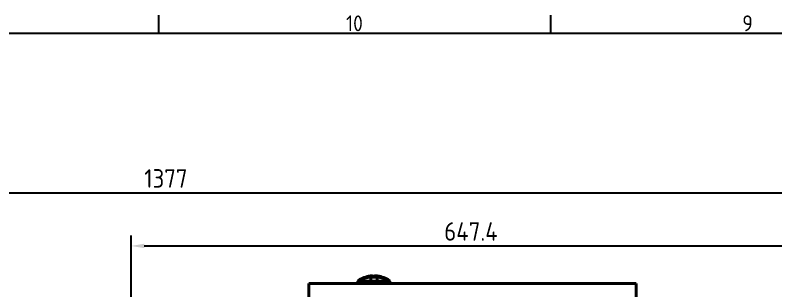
# Model space of a CAD drawing. Header units: millimetres. Extents: x 0 to 5945, y 0 to 4205.
# Drawn here: x 2093 to 2814, y 3861 to 4122 of the extents above; entities that cross this region are included whole.
import ezdxf

# ---------------------------------------------------------------- set-up
doc = ezdxf.new("R2010")
doc.units = ezdxf.units.MM
doc.header["$LTSCALE"] = 5
doc.layers.get('0').update_dxf_attribs({"color": 3, "lineweight": 25})
for name, color, linetype, lineweight in [('가시적인 것(ISO)', 3, 'Continuous', 40), ('가시적인 좁은 것(ISO)', 3, 'Continuous', 35), ('경계(ISO)', 7, 'Continuous', 25), ('치수(ISO)', 2, 'Continuous', 25)]:
    doc.layers.add(name, color=color, linetype=linetype, lineweight=lineweight)
doc.styles.add('문자 텍스트_M2B', font='isocp.shx')
doc.styles.add('치수 텍스트_PSTEK_POSCO', font='isocp.shx')
doc.dimstyles.new('치수_PSTEK_POSCO', dxfattribs={"dimscale": 5, "dimtxt": 3.5, "dimasz": 2.5, "dimexe": 2, "dimexo": 2.5, "dimgap": 1, "dimtad": 1, "dimrnd": 1e-08, "dimdsep": 46, "dimtxsty": '치수 텍스트_PSTEK_POSCO', "dimcen": 0.09, "dimdle": 10, "dimclrd": 7, "dimclre": 7, "dimclrt": 2, "dimadec": 1, "dimazin": 2, "dimtfac": 1, "dimtmove": 0, "dimatfit": 3, "dimfxl": 0, "dimtolj": 1, "dimlwd": -1, "dimlwe": -1, "dimarcsym": 0})

# ---------------------------------------------------------------- blocks, each defined once
blk = doc.blocks.new('경계 Default Border')
at = {"layer": '경계(ISO)'}
for p, q in [((445.88, 821), (445.88, 824.4)), ((520.19, 821), (520.19, 824.4))]:
    blk.add_line(p, q, dxfattribs=at)
at = {"layer": '경계(ISO)', "flags": 128}
blk.add_lwpolyline([(20, 20), (20, 821), (1169, 821), (1169, 20), (20, 20)], dxfattribs=at)
at = {"layer": '경계(ISO)', "color": 2, "char_height": 3, "attachment_point": 7, "style": '문자 텍스트_M2B'}
for s, insert in [('10', (481.35, 821.37)), ('9', (556.49, 821.37))]:
    blk.add_mtext(s, dxfattribs=dict(at, insert=insert))
blk = doc.blocks.new('*D29')
at = {"layer": 'Defpoints', "color": 0, "transparency": 16777216}
for p in [(2850.37, 3903.42), (2202.97, 3662.72), (2850.37, 3662.72)]:
    blk.add_point(p, dxfattribs=at)
at = {"layer": '치수(ISO)', "color": 7, "transparency": 16777216}
for p, q in [((2202.97, 3675.22), (2202.97, 3913.42)), ((2850.37, 3675.22), (2850.37, 3913.42)), ((2215.47, 3903.42), (2837.87, 3903.42))]:
    blk.add_line(p, q, dxfattribs=at)
for points in [[(2215.47, 3905.51), (2215.47, 3901.34), (2202.97, 3903.42)], [(2837.87, 3905.51), (2837.87, 3901.34), (2850.37, 3903.42)]]:
    blk.add_solid(points, dxfattribs=at)
at = {"layer": '치수(ISO)', "color": 2, "transparency": 16777216, "insert": (2499.89, 3917.17), "char_height": 17.5, "attachment_point": 4, "style": '치수 텍스트_PSTEK_POSCO'}
blk.add_mtext('\\A1;647.4', dxfattribs=at)
blk = doc.blocks.new('*D48')
at = {"layer": 'Defpoints', "color": 0, "transparency": 16777216}
for p in [(2924.17, 3953.64), (2924.17, 3473.92), (1547.17, 3428.67)]:
    blk.add_point(p, dxfattribs=at)
at = {"layer": '치수(ISO)', "color": 7, "transparency": 16777216}
for p, q in [((1547.17, 3441.17), (1547.17, 3963.64)), ((2924.17, 3486.42), (2924.17, 3963.64)), ((1559.67, 3953.64), (2911.67, 3953.64))]:
    blk.add_line(p, q, dxfattribs=at)
for points in [[(1559.67, 3955.73), (1559.67, 3951.56), (1547.17, 3953.64)], [(2911.67, 3955.73), (2911.67, 3951.56), (2924.17, 3953.64)]]:
    blk.add_solid(points, dxfattribs=at)
at = {"layer": '치수(ISO)', "color": 2, "transparency": 16777216, "insert": (2215.54, 3967.39), "char_height": 17.5, "attachment_point": 4, "style": '치수 텍스트_PSTEK_POSCO'}
blk.add_mtext('\\A1;1377', dxfattribs=at)

msp = doc.modelspace()

# ---------------------------------------------------------------- linework, layer by layer
at = {"layer": '가시적인 것(ISO)'}
for p, q in [((2430.168, 3875), (2430.168, 3873.756)), ((2430.168, 3873.756), (2430.168, 3870.184)), ((2436.168, 3875), (2436.168, 3873.756)), ((2436.168, 3873.756), (2436.168, 3870.184)), ((2371.668, 3867.915), (2681.668, 3867.915)), ((2371.668, 3839.915), (2371.668, 3867.915)), ((2418.03, 3870.184), (2418.03, 3867.915)), ((2430.168, 3870.184), (2430.168, 3867.915)), ((2430.168, 3870.184), (2436.168, 3870.184)), ((2436.168, 3870.184), (2436.168, 3867.915)), ((2448.305, 3870.184), (2448.305, 3867.915)), ((2681.668, 3839.915), (2681.668, 3867.915))]:
    msp.add_line(p, q, dxfattribs=at)
for start, end in [(106.012838, 127.108541), (52.891459, 73.987162)]:
    msp.add_arc((2433.168, 3850.175), 25.09, start, end, dxfattribs=at)
for points in [[(2423.125, 3873.168), (2423.216, 3873.208), (2423.355, 3873.268), (2423.537, 3873.344)], [(2430.176, 3875.001), (2430.174, 3875.001), (2430.171, 3875.001), (2430.168, 3875)], [(2430.176, 3875.001), (2431.138, 3874.978), (2432.158, 3874.963), (2433.166, 3874.963)], [(2433.166, 3874.963), (2434.175, 3874.963), (2435.196, 3874.978), (2436.159, 3875.001)], [(2436.167, 3875), (2436.164, 3875.001), (2436.161, 3875.001), (2436.159, 3875.001)]]:
    msp.add_open_spline(points, degree=3, dxfattribs=at)
for points, knots in [([(2426.246, 3874.292), (2427.074, 3874.529), (2428.045, 3874.73), (2429.439, 3874.922), (2429.803, 3874.965), (2430.173, 3875.001)], [0, 0, 0, 0, 0.34312454, 0.34312454, 0.45974379, 0.45974379, 0.45974379, 0.45974379]), ([(2436.162, 3875.001), (2437.183, 3874.902), (2438.162, 3874.749), (2439.401, 3874.477), (2439.755, 3874.387), (2440.089, 3874.292)], [0, 0, 0, 0, 0.32177369, 0.32177369, 0.45994357, 0.45994357, 0.45994357, 0.45994357]), ([(2419.704, 3870.184), (2419.425, 3870.184), (2419.181, 3870.184), (2418.762, 3870.184), (2418.588, 3870.184), (2418.169, 3870.184), (2418.086, 3870.184), (2418.03, 3870.184)], [-0.79365146, -0.79365146, -0.79365146, -0.79365146, -0.59526888, -0.59526888, -0.39685764, -0.39685764, -0.000001, -0.000001, -0.000001, -0.000001]), ([(2430.168, 3870.184), (2429.731, 3870.184), (2429.299, 3870.185), (2428.45, 3870.184), (2428.033, 3870.184), (2426.808, 3870.184), (2426.029, 3870.184), (2424.807, 3870.184), (2424.339, 3870.184), (2423.003, 3870.184), (2422.207, 3870.184), (2420.808, 3870.184), (2420.207, 3870.184), (2419.704, 3870.184)], [-1.4345196, -1.4345196, -1.4345196, -1.4345196, -1.3002693, -1.3002693, -1.1658564, -1.1658564, -0.8969451, -0.8969451, -0.7176518, -0.7176518, -0.3586651, -0.3586651, -0.000001, -0.000001, -0.000001, -0.000001]), ([(2446.631, 3870.184), (2446.128, 3870.184), (2445.527, 3870.184), (2444.128, 3870.184), (2443.332, 3870.184), (2441.996, 3870.184), (2441.529, 3870.184), (2440.306, 3870.184), (2439.527, 3870.184), (2438.302, 3870.184), (2437.885, 3870.184), (2437.036, 3870.185), (2436.604, 3870.184), (2436.168, 3870.184)], [-1.4373876, -1.4373876, -1.4373876, -1.4373876, -1.077998, -1.077998, -0.718291, -0.718291, -0.538642, -0.538642, -0.2691978, -0.2691978, -0.1345178, -0.1345178, -0.000001, -0.000001, -0.000001, -0.000001]), ([(2448.305, 3870.184), (2448.249, 3870.184), (2448.166, 3870.184), (2447.747, 3870.184), (2447.573, 3870.184), (2447.154, 3870.184), (2446.91, 3870.184), (2446.631, 3870.184)], [-0.79418282, -0.79418282, -0.79418282, -0.79418282, -0.39706048, -0.39706048, -0.1985164, -0.1985164, -0.000001, -0.000001, -0.000001, -0.000001])]:
    msp.add_open_spline(points, degree=3, knots=knots, dxfattribs=at)
at = {"layer": '가시적인 좁은 것(ISO)'}
for p, q in [((2430.168, 3873.756), (2436.168, 3873.756)), ((2419.704, 3870.184), (2419.704, 3867.915)), ((2446.631, 3870.184), (2446.631, 3867.915))]:
    msp.add_line(p, q, dxfattribs=at)
for centre, major_axis, ratio, start_param, end_param in [((2433.168, 3849.956), (25.09, 0), 0.9554249, 1.6906526, 2.1372097), ((2433.166, 3874.663), (0, 0.3), 0.0001228, 0, 0.0910911), ((2433.168, 3849.956), (25.09, 0), 0.9554249, 1.0043829, 1.45094)]:
    msp.add_ellipse(centre, major_axis=major_axis, ratio=ratio, start_param=start_param, end_param=end_param, dxfattribs=at)
for points, knots in [([(2430.168, 3875), (2429.886, 3874.972), (2429.604, 3874.941), (2429.323, 3874.905), (2429.161, 3874.884), (2428.999, 3874.861), (2428.838, 3874.837), (2428.478, 3874.784), (2428.121, 3874.724), (2427.766, 3874.654), (2427.686, 3874.638), (2427.607, 3874.622), (2427.527, 3874.606), (2427.094, 3874.516), (2426.663, 3874.411), (2426.246, 3874.292)], [0.00000793, 0.00000793, 0.00000793, 0.00000793, 0.21119499, 0.21119499, 0.21119499, 0.33333333, 0.33333333, 0.33333333, 0.60556696, 0.60556696, 0.60556696, 0.66666667, 0.66666667, 0.66666667, 0.99999999, 0.99999999, 0.99999999, 0.99999999]), ([(2433.166, 3874.962), (2432.691, 3874.962), (2432.203, 3874.965), (2431.703, 3874.971), (2431.662, 3874.972), (2431.621, 3874.973), (2431.579, 3874.973), (2431.119, 3874.979), (2430.647, 3874.988), (2430.168, 3875)], [0.00000001, 0.00000001, 0.00000001, 0.00000001, 0.5, 0.5, 0.5, 0.54110047, 0.54110047, 0.54110047, 0.9999982, 0.9999982, 0.9999982, 0.9999982]), ([(2436.167, 3875), (2435.814, 3874.991), (2435.442, 3874.984), (2435.049, 3874.977), (2434.955, 3874.976), (2434.86, 3874.975), (2434.764, 3874.973), (2434.265, 3874.966), (2433.732, 3874.962), (2433.166, 3874.962)], [0, 0, 0, 0, 0.4038634, 0.4038634, 0.4038634, 0.5, 0.5, 0.5, 1, 1, 1, 1]), ([(2440.089, 3874.292), (2439.716, 3874.399), (2439.321, 3874.497), (2438.911, 3874.584), (2438.843, 3874.599), (2438.774, 3874.613), (2438.705, 3874.627), (2438.36, 3874.697), (2438.003, 3874.76), (2437.624, 3874.818), (2437.475, 3874.841), (2437.321, 3874.863), (2437.165, 3874.884), (2436.846, 3874.927), (2436.513, 3874.966), (2436.168, 3875)], [0, 0, 0, 0, 0.33333333, 0.33333333, 0.33333333, 0.38903885, 0.38903885, 0.38903885, 0.66666667, 0.66666667, 0.66666667, 0.77640056, 0.77640056, 0.77640056, 0.99998914, 0.99998914, 0.99998914, 0.99998914])]:
    msp.add_open_spline(points, degree=3, knots=knots, dxfattribs=at)

# ---------------------------------------------------------------- block references
at = {"xscale": 5, "yscale": 5, "zscale": 5}
msp.add_blockref('경계 Default Border', (0, 0), dxfattribs=at)

# ---------------------------------------------------------------- dimensions: what is measured, and where the dimension line sits
at = {"layer": '치수(ISO)', "color": 7}
dim = msp.add_linear_dim(base=(2924.168, 3953.643), p1=(1547.168, 3428.665), p2=(2924.168, 3473.915), angle=180, dimstyle='치수_PSTEK_POSCO', override={"dimdec": 2, "dimtp": 0, "dimtm": 0, "dimtdec": 2, "dimtofl": 0, "dimatfit": 1}, dxfattribs=at)
dim.commit()
dim.dimension.update_dxf_attribs({"geometry": '*D48', "text_midpoint": (2235.668, 3953.643), "dimtype": 160})
dim = msp.add_linear_dim(base=(2850.368, 3903.424), p1=(2202.968, 3662.715), p2=(2850.368, 3662.715), dimstyle='치수_PSTEK_POSCO', override={"dimdec": 2, "dimtp": 0, "dimtm": 0, "dimtdec": 2, "dimtofl": 0, "dimatfit": 1}, dxfattribs=at)
dim.commit()
dim.dimension.update_dxf_attribs({"geometry": '*D29', "text_midpoint": (2526.668, 3903.424), "dimtype": 160})

doc.saveas('drawing.dxf')
